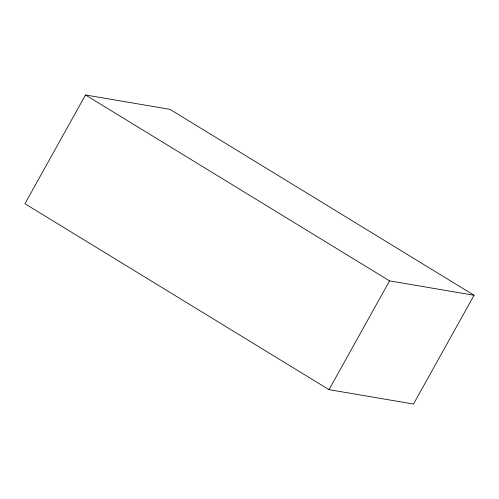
<?xml version="1.0" encoding="UTF-8"?>
<svg xmlns="http://www.w3.org/2000/svg" width="499" height="499" viewBox="0 0 499 499"><rect width="100%" height="100%" fill="white"/><g stroke="black" fill="none" stroke-linecap="round" stroke-linejoin="round"><path stroke-width="0.75" d="M85.491 94.966L24.95 203.735L329.022 389.65L413.509 404.034L474.05 295.265L169.978 109.35L85.491 94.966L389.563 280.881L474.05 295.265M329.022 389.65L389.563 280.881"/></g></svg>
